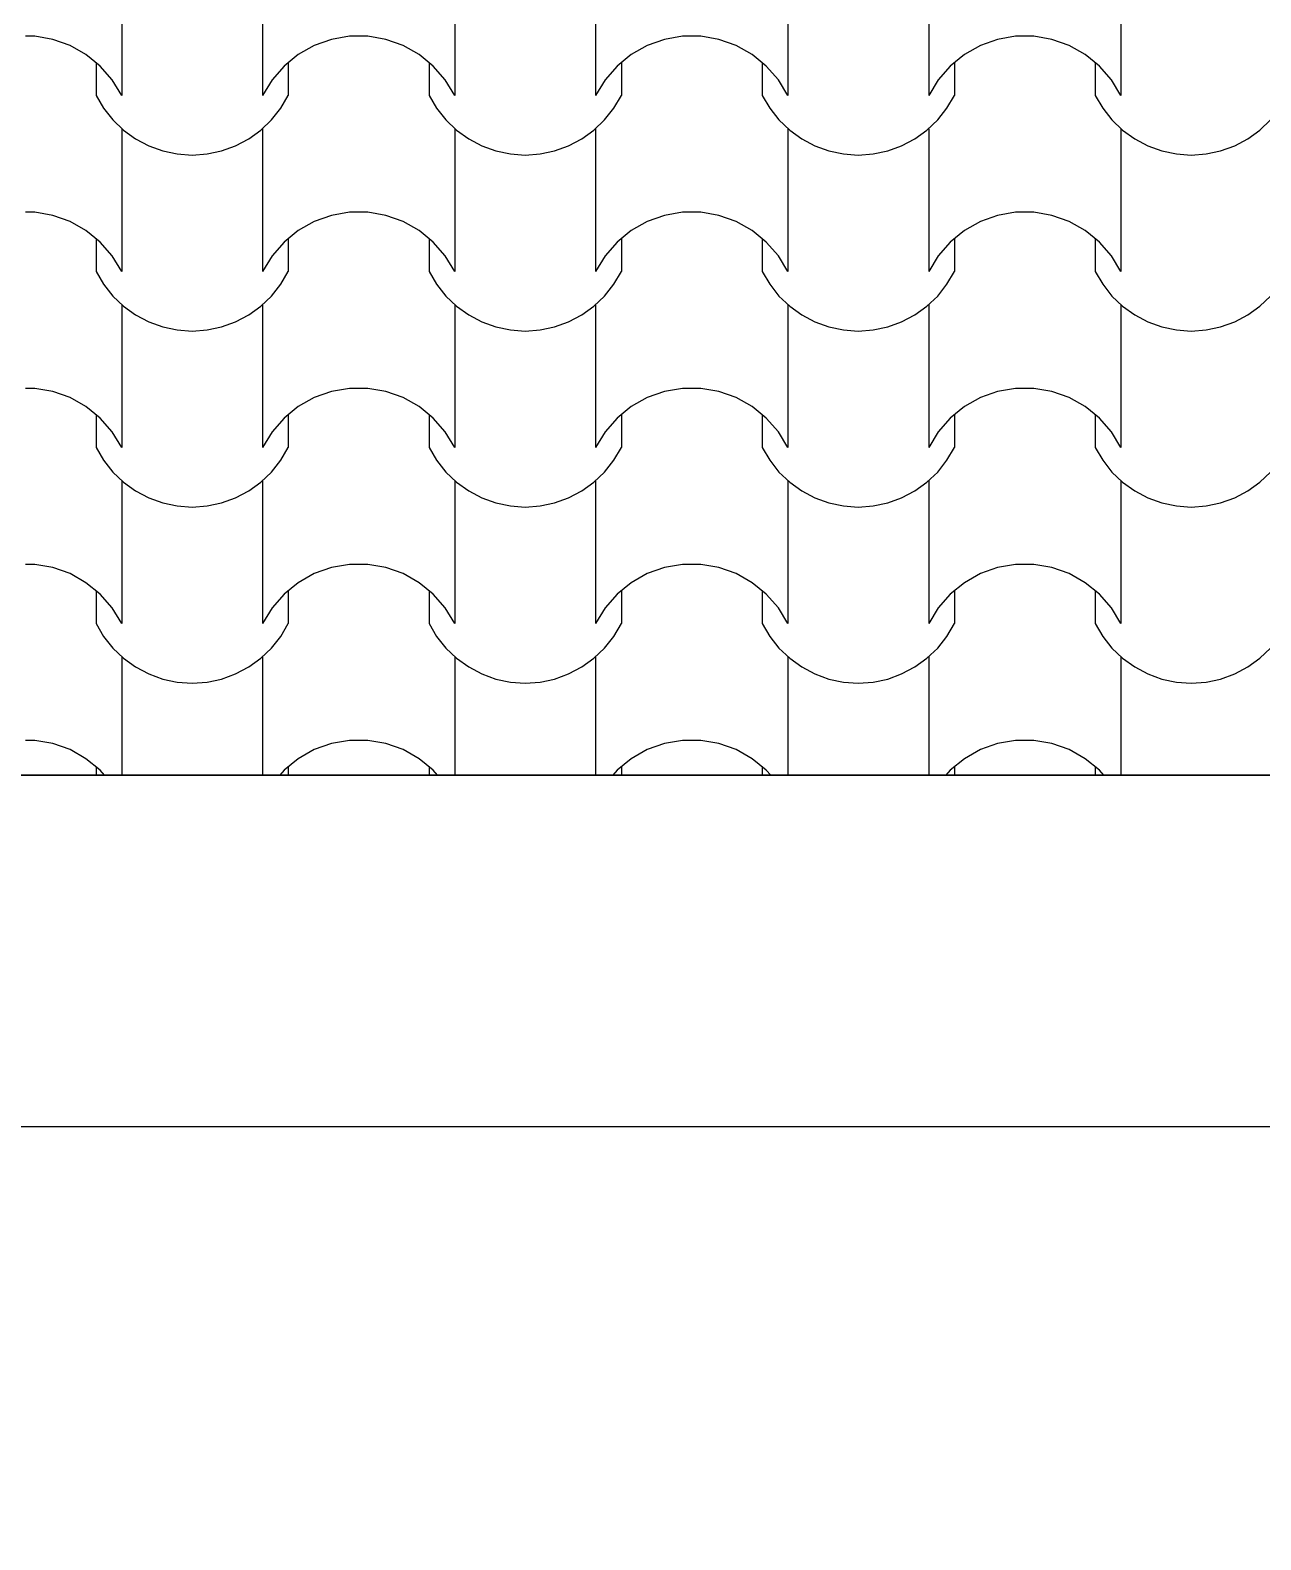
# Model space of a CAD drawing. Header units: millimetres. Extents: x 318905 to 439572, y -5133 to 105868.
# Drawn here: x 397422 to 398474, y 5170 to 6459 of the extents above; entities that cross this region are included whole.
import ezdxf

# ---------------------------------------------------------------- set-up
doc = ezdxf.new("R2010")
doc.units = ezdxf.units.MM
doc.header["$MEASUREMENT"] = 0
for name, color, linetype, lineweight in [('0_Stylo_No__98', 154, 'Continuous', 0), ('2D -  Dessin général_Stylo_No__1', 7, 'Continuous', 5), ('OMBRES_Stylo_No__1', 7, 'Continuous', 5)]:
    doc.layers.add(name, color=color, linetype=linetype, lineweight=lineweight)
doc.layers.add('OMBRES_Stylo_No__82', color=7, linetype='Continuous', lineweight=13, true_color=0xaaaaaa)
doc.styles.add('STYLE_GENERE_3', font='')
doc.styles.get('STYLE_GENERE_3').set_extended_font_data('Arial')
doc.dimstyles.new('STYLE_GENERE__1', dxfattribs={"dimtxt": 200, "dimasz": 142.5, "dimexe": 0.18, "dimexo": 500, "dimgap": 0.09, "dimtad": 0, "dimtih": 1, "dimtoh": 1, "dimlfac": 0.001, "dimzin": 0, "dimdsep": 46, "dimtxsty": 'STYLE_GENERE_3', "dimblk": 'ARROWHEAD_6', "dimblk1": 'ARROWHEAD_6', "dimblk2": 'ARROWHEAD_6', "dimcen": 0.09, "dimclrd": 154, "dimclre": 154, "dimclrt": 154, "dimazin": 0, "dimtfac": 1, "dimtdec": 4, "dimtmove": 0, "dimatfit": 3, "dimfxl": 0, "dimtolj": 1, "dimtzin": 0, "dimarcsym": 0})

# ---------------------------------------------------------------- blocks, each defined once
blk = doc.blocks.new('*X111')
at = {"layer": 'OMBRES_Stylo_No__82', "linetype": 'Continuous'}
for p, q in [((397500.7, 6464.5), (397500.7, 6403.5)), ((397620.9, 6464.5), (397620.9, 6403.5)), ((397785.2, 6464.5), (397785.2, 6403.5)), ((397905.4, 6464.5), (397905.4, 6403.5)), ((398069.6, 6464.5), (398069.6, 6403.5)), ((398189.9, 6464.5), (398189.9, 6403.5)), ((398354.1, 6464.5), (398354.1, 6403.5)), ((397426.4, 6454), (397418.6, 6454)), ((397441.8, 6451.3), (397426.4, 6454)), ((397456.5, 6446.1), (397441.8, 6451.3)), ((397470.1, 6438.5), (397456.5, 6446.1)), ((397665.1, 6446.1), (397651.5, 6438.5)), ((397679.8, 6451.3), (397665.1, 6446.1)), ((397695.2, 6454), (397679.8, 6451.3)), ((397703, 6454), (397695.2, 6454)), ((397710.9, 6454), (397703, 6454)), ((397726.3, 6451.3), (397710.9, 6454)), ((397741, 6446.1), (397726.3, 6451.3)), ((397754.6, 6438.5), (397741, 6446.1)), ((397949.6, 6446.1), (397935.9, 6438.5)), ((397964.3, 6451.3), (397949.6, 6446.1)), ((397979.7, 6454), (397964.3, 6451.3)), ((397987.5, 6454), (397979.7, 6454)), ((397995.3, 6454), (397987.5, 6454)), ((398010.7, 6451.3), (397995.3, 6454)), ((398025.5, 6446.1), (398010.7, 6451.3)), ((398039.1, 6438.5), (398025.5, 6446.1)), ((398234.1, 6446.1), (398220.4, 6438.5)), ((398248.8, 6451.3), (398234.1, 6446.1)), ((398264.2, 6454), (398248.8, 6451.3)), ((398272, 6454), (398264.2, 6454)), ((398279.8, 6454), (398272, 6454)), ((398295.2, 6451.3), (398279.8, 6454)), ((398309.9, 6446.1), (398295.2, 6451.3)), ((398323.6, 6438.5), (398309.9, 6446.1)), ((397482.3, 6428.6), (397470.1, 6438.5)), ((397651.5, 6438.5), (397639.3, 6428.6)), ((397766.7, 6428.6), (397754.6, 6438.5)), ((397935.9, 6438.5), (397923.8, 6428.6)), ((398051.2, 6428.6), (398039.1, 6438.5)), ((398220.4, 6438.5), (398208.3, 6428.6)), ((398335.7, 6428.6), (398323.6, 6438.5)), ((397478.7, 6431.5), (397478.7, 6403.5)), ((397492.5, 6416.8), (397482.3, 6428.6)), ((397639.3, 6428.6), (397629.1, 6416.8)), ((397642.9, 6431.5), (397642.9, 6403.5)), ((397763.2, 6431.5), (397763.2, 6403.5)), ((397777, 6416.8), (397766.7, 6428.6)), ((397923.8, 6428.6), (397913.5, 6416.8)), ((397927.4, 6431.5), (397927.4, 6403.5)), ((398047.6, 6431.5), (398047.6, 6403.5)), ((398061.5, 6416.8), (398051.2, 6428.6)), ((398208.3, 6428.6), (398198, 6416.8)), ((398211.9, 6431.5), (398211.9, 6403.5)), ((398332.1, 6431.5), (398332.1, 6403.5)), ((398346, 6416.8), (398335.7, 6428.6)), ((397500.7, 6403.5), (397492.5, 6416.8)), ((397629.1, 6416.8), (397620.9, 6403.5)), ((397785.2, 6403.5), (397777, 6416.8)), ((397913.5, 6416.8), (397905.4, 6403.5)), ((398069.6, 6403.5), (398061.5, 6416.8)), ((398198, 6416.8), (398189.9, 6403.5)), ((398354.1, 6403.5), (398346, 6416.8)), ((397478.7, 6403.5), (397485.1, 6392.5)), ((397636.5, 6392.5), (397642.9, 6403.5)), ((397763.2, 6403.5), (397769.6, 6392.5)), ((397921, 6392.5), (397927.4, 6403.5)), ((398047.6, 6403.5), (398054.1, 6392.5)), ((398205.4, 6392.5), (398211.9, 6403.5)), ((398332.1, 6403.5), (398338.6, 6392.5)), ((397485.1, 6392.5), (397493, 6382.6)), ((397493, 6382.6), (397502.2, 6373.8)), ((397619.4, 6373.8), (397628.6, 6382.6)), ((397628.6, 6382.6), (397636.5, 6392.5)), ((397769.6, 6392.5), (397777.5, 6382.6)), ((397777.5, 6382.6), (397786.7, 6373.8)), ((397903.9, 6373.8), (397913.1, 6382.6)), ((397913.1, 6382.6), (397921, 6392.5)), ((398054.1, 6392.5), (398062, 6382.6)), ((398062, 6382.6), (398071.2, 6373.8)), ((398188.4, 6373.8), (398197.6, 6382.6)), ((398197.6, 6382.6), (398205.4, 6392.5)), ((398338.6, 6392.5), (398346.4, 6382.6)), ((398346.4, 6382.6), (398355.6, 6373.8)), ((398472.8, 6373.8), (398482, 6382.6)), ((397500.7, 6375.1), (397500.7, 6314.1)), ((397502.2, 6373.8), (397512.5, 6366.4)), ((397609.1, 6366.4), (397619.4, 6373.8)), ((397620.9, 6375.1), (397620.9, 6314.1)), ((397785.2, 6375.1), (397785.2, 6314.1)), ((397786.7, 6373.8), (397797, 6366.4)), ((397893.6, 6366.4), (397903.9, 6373.8)), ((397905.4, 6375.1), (397905.4, 6314.1)), ((398069.6, 6375.1), (398069.6, 6314.1)), ((398071.2, 6373.8), (398081.5, 6366.4)), ((398178.1, 6366.4), (398188.4, 6373.8)), ((398189.9, 6375.1), (398189.9, 6314.1)), ((398354.1, 6375.1), (398354.1, 6314.1)), ((398355.6, 6373.8), (398365.9, 6366.4)), ((398462.5, 6366.4), (398472.8, 6373.8)), ((397512.5, 6366.4), (397523.7, 6360.5)), ((397523.7, 6360.5), (397535.7, 6356.1)), ((397535.7, 6356.1), (397548.1, 6353.5)), ((397573.5, 6353.5), (397585.9, 6356.1)), ((397585.9, 6356.1), (397597.9, 6360.5)), ((397597.9, 6360.5), (397609.1, 6366.4)), ((397797, 6366.4), (397808.2, 6360.5)), ((397808.2, 6360.5), (397820.2, 6356.1)), ((397820.2, 6356.1), (397832.6, 6353.5)), ((397858, 6353.5), (397870.4, 6356.1)), ((397870.4, 6356.1), (397882.3, 6360.5)), ((397882.3, 6360.5), (397893.6, 6366.4)), ((398081.5, 6366.4), (398092.7, 6360.5)), ((398092.7, 6360.5), (398104.7, 6356.1)), ((398104.7, 6356.1), (398117.1, 6353.5)), ((398142.4, 6353.5), (398154.9, 6356.1)), ((398154.9, 6356.1), (398166.8, 6360.5)), ((398166.8, 6360.5), (398178.1, 6366.4)), ((398365.9, 6366.4), (398377.2, 6360.5)), ((398377.2, 6360.5), (398389.1, 6356.1)), ((398389.1, 6356.1), (398401.6, 6353.5)), ((398426.9, 6353.5), (398439.3, 6356.1)), ((398439.3, 6356.1), (398451.3, 6360.5)), ((398451.3, 6360.5), (398462.5, 6366.4)), ((397548.1, 6353.5), (397560.8, 6352.6)), ((397560.8, 6352.6), (397573.5, 6353.5)), ((397832.6, 6353.5), (397845.3, 6352.6)), ((397845.3, 6352.6), (397858, 6353.5)), ((398117.1, 6353.5), (398129.8, 6352.6)), ((398129.8, 6352.6), (398142.4, 6353.5)), ((398401.6, 6353.5), (398414.2, 6352.6)), ((398414.2, 6352.6), (398426.9, 6353.5)), ((397500.7, 6314.1), (397500.7, 6253.1)), ((397620.9, 6314.1), (397620.9, 6253.1)), ((397785.2, 6314.1), (397785.2, 6253.1)), ((397905.4, 6314.1), (397905.4, 6253.1)), ((398069.6, 6314.1), (398069.6, 6253.1)), ((398189.9, 6314.1), (398189.9, 6253.1)), ((398354.1, 6314.1), (398354.1, 6253.1)), ((397426.4, 6303.7), (397418.6, 6303.7)), ((397441.8, 6301), (397426.4, 6303.7)), ((397456.5, 6295.8), (397441.8, 6301)), ((397470.1, 6288.1), (397456.5, 6295.8)), ((397665.1, 6295.8), (397651.5, 6288.1)), ((397679.8, 6301), (397665.1, 6295.8)), ((397695.2, 6303.7), (397679.8, 6301)), ((397703, 6303.7), (397695.2, 6303.7)), ((397710.9, 6303.7), (397703, 6303.7)), ((397726.3, 6301), (397710.9, 6303.7)), ((397741, 6295.8), (397726.3, 6301)), ((397754.6, 6288.1), (397741, 6295.8)), ((397949.6, 6295.8), (397935.9, 6288.1)), ((397964.3, 6301), (397949.6, 6295.8)), ((397979.7, 6303.7), (397964.3, 6301)), ((397987.5, 6303.7), (397979.7, 6303.7)), ((397995.3, 6303.7), (397987.5, 6303.7)), ((398010.7, 6301), (397995.3, 6303.7)), ((398025.5, 6295.8), (398010.7, 6301)), ((398039.1, 6288.1), (398025.5, 6295.8)), ((398234.1, 6295.8), (398220.4, 6288.1)), ((398248.8, 6301), (398234.1, 6295.8)), ((398264.2, 6303.7), (398248.8, 6301)), ((398272, 6303.7), (398264.2, 6303.7)), ((398279.8, 6303.7), (398272, 6303.7)), ((398295.2, 6301), (398279.8, 6303.7)), ((398309.9, 6295.8), (398295.2, 6301)), ((398323.6, 6288.1), (398309.9, 6295.8)), ((397482.3, 6278.3), (397470.1, 6288.1)), ((397478.7, 6281.2), (397478.7, 6253.1)), ((397651.5, 6288.1), (397639.3, 6278.3)), ((397642.9, 6281.2), (397642.9, 6253.1)), ((397766.7, 6278.3), (397754.6, 6288.1)), ((397763.2, 6281.2), (397763.2, 6253.1)), ((397935.9, 6288.1), (397923.8, 6278.3)), ((397927.4, 6281.2), (397927.4, 6253.1)), ((398051.2, 6278.3), (398039.1, 6288.1)), ((398047.6, 6281.2), (398047.6, 6253.1)), ((398220.4, 6288.1), (398208.3, 6278.3)), ((398211.9, 6281.2), (398211.9, 6253.1)), ((398335.7, 6278.3), (398323.6, 6288.1)), ((398332.1, 6281.2), (398332.1, 6253.1)), ((397492.5, 6266.5), (397482.3, 6278.3)), ((397500.7, 6253.1), (397492.5, 6266.5)), ((397629.1, 6266.5), (397620.9, 6253.1)), ((397639.3, 6278.3), (397629.1, 6266.5)), ((397777, 6266.5), (397766.7, 6278.3)), ((397785.2, 6253.1), (397777, 6266.5)), ((397913.5, 6266.5), (397905.4, 6253.1)), ((397923.8, 6278.3), (397913.5, 6266.5)), ((398061.5, 6266.5), (398051.2, 6278.3)), ((398069.6, 6253.1), (398061.5, 6266.5)), ((398198, 6266.5), (398189.9, 6253.1)), ((398208.3, 6278.3), (398198, 6266.5)), ((398346, 6266.5), (398335.7, 6278.3)), ((398354.1, 6253.1), (398346, 6266.5)), ((397478.7, 6253.1), (397485.1, 6242.2)), ((397636.5, 6242.2), (397642.9, 6253.1)), ((397763.2, 6253.1), (397769.6, 6242.2)), ((397921, 6242.2), (397927.4, 6253.1)), ((398047.6, 6253.1), (398054.1, 6242.2)), ((398205.4, 6242.2), (398211.9, 6253.1)), ((398332.1, 6253.1), (398338.6, 6242.2)), ((397485.1, 6242.2), (397493, 6232.2)), ((397628.6, 6232.2), (397636.5, 6242.2)), ((397769.6, 6242.2), (397777.5, 6232.2)), ((397913.1, 6232.2), (397921, 6242.2)), ((398054.1, 6242.2), (398062, 6232.2)), ((398197.6, 6232.2), (398205.4, 6242.2)), ((398338.6, 6242.2), (398346.4, 6232.2)), ((397493, 6232.2), (397502.2, 6223.5)), ((397619.4, 6223.5), (397628.6, 6232.2)), ((397777.5, 6232.2), (397786.7, 6223.5)), ((397903.9, 6223.5), (397913.1, 6232.2)), ((398062, 6232.2), (398071.2, 6223.5)), ((398188.4, 6223.5), (398197.6, 6232.2)), ((398346.4, 6232.2), (398355.6, 6223.5)), ((398472.8, 6223.5), (398482, 6232.2)), ((397500.7, 6224.7), (397500.7, 6163.8)), ((397502.2, 6223.5), (397512.5, 6216)), ((397512.5, 6216), (397523.7, 6210.1)), ((397597.9, 6210.1), (397609.1, 6216)), ((397609.1, 6216), (397619.4, 6223.5)), ((397620.9, 6224.7), (397620.9, 6163.8)), ((397785.2, 6224.7), (397785.2, 6163.8)), ((397786.7, 6223.5), (397797, 6216)), ((397797, 6216), (397808.2, 6210.1)), ((397882.3, 6210.1), (397893.6, 6216)), ((397893.6, 6216), (397903.9, 6223.5)), ((397905.4, 6224.7), (397905.4, 6163.8)), ((398069.6, 6224.7), (398069.6, 6163.8)), ((398071.2, 6223.5), (398081.5, 6216)), ((398081.5, 6216), (398092.7, 6210.1)), ((398166.8, 6210.1), (398178.1, 6216)), ((398178.1, 6216), (398188.4, 6223.5)), ((398189.9, 6224.7), (398189.9, 6163.8)), ((398354.1, 6224.7), (398354.1, 6163.8)), ((398355.6, 6223.5), (398365.9, 6216)), ((398365.9, 6216), (398377.2, 6210.1)), ((398451.3, 6210.1), (398462.5, 6216)), ((398462.5, 6216), (398472.8, 6223.5)), ((397523.7, 6210.1), (397535.7, 6205.8)), ((397535.7, 6205.8), (397548.1, 6203.2)), ((397548.1, 6203.2), (397560.8, 6202.3)), ((397560.8, 6202.3), (397573.5, 6203.2)), ((397573.5, 6203.2), (397585.9, 6205.8)), ((397585.9, 6205.8), (397597.9, 6210.1)), ((397808.2, 6210.1), (397820.2, 6205.8)), ((397820.2, 6205.8), (397832.6, 6203.2)), ((397832.6, 6203.2), (397845.3, 6202.3)), ((397845.3, 6202.3), (397858, 6203.2)), ((397858, 6203.2), (397870.4, 6205.8)), ((397870.4, 6205.8), (397882.3, 6210.1)), ((398092.7, 6210.1), (398104.7, 6205.8)), ((398104.7, 6205.8), (398117.1, 6203.2)), ((398117.1, 6203.2), (398129.8, 6202.3)), ((398129.8, 6202.3), (398142.4, 6203.2)), ((398142.4, 6203.2), (398154.9, 6205.8)), ((398154.9, 6205.8), (398166.8, 6210.1)), ((398377.2, 6210.1), (398389.1, 6205.8)), ((398389.1, 6205.8), (398401.6, 6203.2)), ((398401.6, 6203.2), (398414.2, 6202.3)), ((398414.2, 6202.3), (398426.9, 6203.2)), ((398426.9, 6203.2), (398439.3, 6205.8)), ((398439.3, 6205.8), (398451.3, 6210.1)), ((397500.7, 6163.8), (397500.7, 6102.8)), ((397620.9, 6163.8), (397620.9, 6102.8)), ((397785.2, 6163.8), (397785.2, 6102.8)), ((397905.4, 6163.8), (397905.4, 6102.8)), ((398069.6, 6163.8), (398069.6, 6102.8)), ((398189.9, 6163.8), (398189.9, 6102.8)), ((398354.1, 6163.8), (398354.1, 6102.8)), ((397426.4, 6153.3), (397418.6, 6153.3)), ((397441.8, 6150.7), (397426.4, 6153.3)), ((397456.5, 6145.4), (397441.8, 6150.7)), ((397679.8, 6150.7), (397665.1, 6145.4)), ((397695.2, 6153.3), (397679.8, 6150.7)), ((397703, 6153.3), (397695.2, 6153.3)), ((397710.9, 6153.3), (397703, 6153.3)), ((397726.3, 6150.7), (397710.9, 6153.3)), ((397741, 6145.4), (397726.3, 6150.7)), ((397964.3, 6150.7), (397949.6, 6145.4)), ((397979.7, 6153.3), (397964.3, 6150.7)), ((397987.5, 6153.3), (397979.7, 6153.3)), ((397995.3, 6153.3), (397987.5, 6153.3)), ((398010.7, 6150.7), (397995.3, 6153.3)), ((398025.5, 6145.4), (398010.7, 6150.7)), ((398248.8, 6150.7), (398234.1, 6145.4)), ((398264.2, 6153.3), (398248.8, 6150.7)), ((398272, 6153.3), (398264.2, 6153.3)), ((398279.8, 6153.3), (398272, 6153.3)), ((398295.2, 6150.7), (398279.8, 6153.3)), ((398309.9, 6145.4), (398295.2, 6150.7)), ((397470.1, 6137.8), (397456.5, 6145.4)), ((397482.3, 6127.9), (397470.1, 6137.8)), ((397651.5, 6137.8), (397639.3, 6127.9)), ((397665.1, 6145.4), (397651.5, 6137.8)), ((397754.6, 6137.8), (397741, 6145.4)), ((397766.7, 6127.9), (397754.6, 6137.8)), ((397935.9, 6137.8), (397923.8, 6127.9)), ((397949.6, 6145.4), (397935.9, 6137.8)), ((398039.1, 6137.8), (398025.5, 6145.4)), ((398051.2, 6127.9), (398039.1, 6137.8)), ((398220.4, 6137.8), (398208.3, 6127.9)), ((398234.1, 6145.4), (398220.4, 6137.8)), ((398323.6, 6137.8), (398309.9, 6145.4)), ((398335.7, 6127.9), (398323.6, 6137.8)), ((397478.7, 6130.8), (397478.7, 6102.8)), ((397492.5, 6116.2), (397482.3, 6127.9)), ((397639.3, 6127.9), (397629.1, 6116.2)), ((397642.9, 6130.8), (397642.9, 6102.8)), ((397763.2, 6130.8), (397763.2, 6102.8)), ((397777, 6116.2), (397766.7, 6127.9)), ((397923.8, 6127.9), (397913.5, 6116.2)), ((397927.4, 6130.8), (397927.4, 6102.8)), ((398047.6, 6130.8), (398047.6, 6102.8)), ((398061.5, 6116.2), (398051.2, 6127.9)), ((398208.3, 6127.9), (398198, 6116.2)), ((398211.9, 6130.8), (398211.9, 6102.8)), ((398332.1, 6130.8), (398332.1, 6102.8)), ((398346, 6116.2), (398335.7, 6127.9)), ((397500.7, 6102.8), (397492.5, 6116.2)), ((397629.1, 6116.2), (397620.9, 6102.8)), ((397785.2, 6102.8), (397777, 6116.2)), ((397913.5, 6116.2), (397905.4, 6102.8)), ((398069.6, 6102.8), (398061.5, 6116.2)), ((398198, 6116.2), (398189.9, 6102.8)), ((398354.1, 6102.8), (398346, 6116.2)), ((397478.7, 6102.8), (397485.1, 6091.9)), ((397636.5, 6091.9), (397642.9, 6102.8)), ((397763.2, 6102.8), (397769.6, 6091.9)), ((397921, 6091.9), (397927.4, 6102.8)), ((398047.6, 6102.8), (398054.1, 6091.9)), ((398205.4, 6091.9), (398211.9, 6102.8)), ((398332.1, 6102.8), (398338.6, 6091.9)), ((397485.1, 6091.9), (397493, 6081.9)), ((397628.6, 6081.9), (397636.5, 6091.9)), ((397769.6, 6091.9), (397777.5, 6081.9)), ((397913.1, 6081.9), (397921, 6091.9)), ((398054.1, 6091.9), (398062, 6081.9)), ((398197.6, 6081.9), (398205.4, 6091.9)), ((398338.6, 6091.9), (398346.4, 6081.9)), ((397493, 6081.9), (397502.2, 6073.1)), ((397500.7, 6074.4), (397500.7, 6013.4)), ((397502.2, 6073.1), (397512.5, 6065.7)), ((397609.1, 6065.7), (397619.4, 6073.1)), ((397619.4, 6073.1), (397628.6, 6081.9)), ((397620.9, 6074.4), (397620.9, 6013.4)), ((397777.5, 6081.9), (397786.7, 6073.1)), ((397785.2, 6074.4), (397785.2, 6013.4)), ((397786.7, 6073.1), (397797, 6065.7)), ((397893.6, 6065.7), (397903.9, 6073.1)), ((397903.9, 6073.1), (397913.1, 6081.9)), ((397905.4, 6074.4), (397905.4, 6013.4)), ((398062, 6081.9), (398071.2, 6073.1)), ((398069.6, 6074.4), (398069.6, 6013.4)), ((398071.2, 6073.1), (398081.5, 6065.7)), ((398178.1, 6065.7), (398188.4, 6073.1)), ((398188.4, 6073.1), (398197.6, 6081.9)), ((398189.9, 6074.4), (398189.9, 6013.4)), ((398346.4, 6081.9), (398355.6, 6073.1)), ((398354.1, 6074.4), (398354.1, 6013.4)), ((398355.6, 6073.1), (398365.9, 6065.7)), ((398462.5, 6065.7), (398472.8, 6073.1)), ((398472.8, 6073.1), (398482, 6081.9)), ((397512.5, 6065.7), (397523.7, 6059.8)), ((397523.7, 6059.8), (397535.7, 6055.5)), ((397585.9, 6055.5), (397597.9, 6059.8)), ((397597.9, 6059.8), (397609.1, 6065.7)), ((397797, 6065.7), (397808.2, 6059.8)), ((397808.2, 6059.8), (397820.2, 6055.5)), ((397870.4, 6055.5), (397882.3, 6059.8)), ((397882.3, 6059.8), (397893.6, 6065.7)), ((398081.5, 6065.7), (398092.7, 6059.8)), ((398092.7, 6059.8), (398104.7, 6055.5)), ((398154.9, 6055.5), (398166.8, 6059.8)), ((398166.8, 6059.8), (398178.1, 6065.7)), ((398365.9, 6065.7), (398377.2, 6059.8)), ((398377.2, 6059.8), (398389.1, 6055.5)), ((398439.3, 6055.5), (398451.3, 6059.8)), ((398451.3, 6059.8), (398462.5, 6065.7)), ((397535.7, 6055.5), (397548.1, 6052.9)), ((397548.1, 6052.9), (397560.8, 6052)), ((397560.8, 6052), (397573.5, 6052.9)), ((397573.5, 6052.9), (397585.9, 6055.5)), ((397820.2, 6055.5), (397832.6, 6052.9)), ((397832.6, 6052.9), (397845.3, 6052)), ((397845.3, 6052), (397858, 6052.9)), ((397858, 6052.9), (397870.4, 6055.5)), ((398104.7, 6055.5), (398117.1, 6052.9)), ((398117.1, 6052.9), (398129.8, 6052)), ((398129.8, 6052), (398142.4, 6052.9)), ((398142.4, 6052.9), (398154.9, 6055.5)), ((398389.1, 6055.5), (398401.6, 6052.9)), ((398401.6, 6052.9), (398414.2, 6052)), ((398414.2, 6052), (398426.9, 6052.9)), ((398426.9, 6052.9), (398439.3, 6055.5)), ((397500.7, 6013.4), (397500.7, 5952.5)), ((397620.9, 6013.4), (397620.9, 5952.5)), ((397785.2, 6013.4), (397785.2, 5952.5)), ((397905.4, 6013.4), (397905.4, 5952.5)), ((398069.6, 6013.4), (398069.6, 5952.5)), ((398189.9, 6013.4), (398189.9, 5952.5)), ((398354.1, 6013.4), (398354.1, 5952.5)), ((397426.4, 6003), (397418.6, 6003)), ((397441.8, 6000.3), (397426.4, 6003)), ((397456.5, 5995.1), (397441.8, 6000.3)), ((397470.1, 5987.4), (397456.5, 5995.1)), ((397665.1, 5995.1), (397651.5, 5987.4)), ((397679.8, 6000.3), (397665.1, 5995.1)), ((397695.2, 6003), (397679.8, 6000.3)), ((397703, 6003), (397695.2, 6003)), ((397710.9, 6003), (397703, 6003)), ((397726.3, 6000.3), (397710.9, 6003)), ((397741, 5995.1), (397726.3, 6000.3)), ((397754.6, 5987.4), (397741, 5995.1)), ((397949.6, 5995.1), (397935.9, 5987.4)), ((397964.3, 6000.3), (397949.6, 5995.1)), ((397979.7, 6003), (397964.3, 6000.3)), ((397987.5, 6003), (397979.7, 6003)), ((397995.3, 6003), (397987.5, 6003)), ((398010.7, 6000.3), (397995.3, 6003)), ((398025.5, 5995.1), (398010.7, 6000.3)), ((398039.1, 5987.4), (398025.5, 5995.1)), ((398234.1, 5995.1), (398220.4, 5987.4)), ((398248.8, 6000.3), (398234.1, 5995.1)), ((398264.2, 6003), (398248.8, 6000.3)), ((398272, 6003), (398264.2, 6003)), ((398279.8, 6003), (398272, 6003)), ((398295.2, 6000.3), (398279.8, 6003)), ((398309.9, 5995.1), (398295.2, 6000.3)), ((398323.6, 5987.4), (398309.9, 5995.1)), ((397482.3, 5977.6), (397470.1, 5987.4)), ((397651.5, 5987.4), (397639.3, 5977.6)), ((397766.7, 5977.6), (397754.6, 5987.4)), ((397935.9, 5987.4), (397923.8, 5977.6)), ((398051.2, 5977.6), (398039.1, 5987.4)), ((398220.4, 5987.4), (398208.3, 5977.6)), ((398335.7, 5977.6), (398323.6, 5987.4)), ((397478.7, 5980.5), (397478.7, 5952.5)), ((397492.5, 5965.8), (397482.3, 5977.6)), ((397639.3, 5977.6), (397629.1, 5965.8)), ((397642.9, 5980.5), (397642.9, 5952.5)), ((397763.2, 5980.5), (397763.2, 5952.5)), ((397777, 5965.8), (397766.7, 5977.6)), ((397923.8, 5977.6), (397913.5, 5965.8)), ((397927.4, 5980.5), (397927.4, 5952.5)), ((398047.6, 5980.5), (398047.6, 5952.5)), ((398061.5, 5965.8), (398051.2, 5977.6)), ((398208.3, 5977.6), (398198, 5965.8)), ((398211.9, 5980.5), (398211.9, 5952.5)), ((398332.1, 5980.5), (398332.1, 5952.5)), ((398346, 5965.8), (398335.7, 5977.6)), ((397500.7, 5952.5), (397492.5, 5965.8)), ((397629.1, 5965.8), (397620.9, 5952.5)), ((397785.2, 5952.5), (397777, 5965.8)), ((397913.5, 5965.8), (397905.4, 5952.5)), ((398069.6, 5952.5), (398061.5, 5965.8)), ((398198, 5965.8), (398189.9, 5952.5)), ((398354.1, 5952.5), (398346, 5965.8)), ((397478.7, 5952.5), (397485.1, 5941.5)), ((397636.5, 5941.5), (397642.9, 5952.5)), ((397763.2, 5952.5), (397769.6, 5941.5)), ((397921, 5941.5), (397927.4, 5952.5)), ((398047.6, 5952.5), (398054.1, 5941.5)), ((398205.4, 5941.5), (398211.9, 5952.5)), ((398332.1, 5952.5), (398338.6, 5941.5)), ((397485.1, 5941.5), (397493, 5931.6)), ((397493, 5931.6), (397502.2, 5922.8)), ((397619.4, 5922.8), (397628.6, 5931.6)), ((397628.6, 5931.6), (397636.5, 5941.5)), ((397769.6, 5941.5), (397777.5, 5931.6)), ((397777.5, 5931.6), (397786.7, 5922.8)), ((397903.9, 5922.8), (397913.1, 5931.6)), ((397913.1, 5931.6), (397921, 5941.5)), ((398054.1, 5941.5), (398062, 5931.6)), ((398062, 5931.6), (398071.2, 5922.8)), ((398188.4, 5922.8), (398197.6, 5931.6)), ((398197.6, 5931.6), (398205.4, 5941.5)), ((398338.6, 5941.5), (398346.4, 5931.6)), ((398346.4, 5931.6), (398355.6, 5922.8)), ((398472.8, 5922.8), (398482, 5931.6)), ((397500.7, 5924.1), (397500.7, 5863.1)), ((397502.2, 5922.8), (397512.5, 5915.4)), ((397609.1, 5915.4), (397619.4, 5922.8)), ((397620.9, 5924.1), (397620.9, 5863.1)), ((397785.2, 5924.1), (397785.2, 5863.1)), ((397786.7, 5922.8), (397797, 5915.4)), ((397893.6, 5915.4), (397903.9, 5922.8)), ((397905.4, 5924.1), (397905.4, 5863.1)), ((398069.6, 5924.1), (398069.6, 5863.1)), ((398071.2, 5922.8), (398081.5, 5915.4)), ((398178.1, 5915.4), (398188.4, 5922.8)), ((398189.9, 5924.1), (398189.9, 5863.1)), ((398354.1, 5924.1), (398354.1, 5863.1)), ((398355.6, 5922.8), (398365.9, 5915.4)), ((398462.5, 5915.4), (398472.8, 5922.8)), ((397512.5, 5915.4), (397523.7, 5909.5)), ((397523.7, 5909.5), (397535.7, 5905.1)), ((397535.7, 5905.1), (397548.1, 5902.5)), ((397573.5, 5902.5), (397585.9, 5905.1)), ((397585.9, 5905.1), (397597.9, 5909.5)), ((397597.9, 5909.5), (397609.1, 5915.4)), ((397797, 5915.4), (397808.2, 5909.5)), ((397808.2, 5909.5), (397820.2, 5905.1)), ((397820.2, 5905.1), (397832.6, 5902.5)), ((397858, 5902.5), (397870.4, 5905.1)), ((397870.4, 5905.1), (397882.3, 5909.5)), ((397882.3, 5909.5), (397893.6, 5915.4)), ((398081.5, 5915.4), (398092.7, 5909.5)), ((398092.7, 5909.5), (398104.7, 5905.1)), ((398104.7, 5905.1), (398117.1, 5902.5)), ((398142.4, 5902.5), (398154.9, 5905.1)), ((398154.9, 5905.1), (398166.8, 5909.5)), ((398166.8, 5909.5), (398178.1, 5915.4)), ((398365.9, 5915.4), (398377.2, 5909.5)), ((398377.2, 5909.5), (398389.1, 5905.1)), ((398389.1, 5905.1), (398401.6, 5902.5)), ((398426.9, 5902.5), (398439.3, 5905.1)), ((398439.3, 5905.1), (398451.3, 5909.5)), ((398451.3, 5909.5), (398462.5, 5915.4)), ((397548.1, 5902.5), (397560.8, 5901.6)), ((397560.8, 5901.6), (397573.5, 5902.5)), ((397832.6, 5902.5), (397845.3, 5901.6)), ((397845.3, 5901.6), (397858, 5902.5)), ((398117.1, 5902.5), (398129.8, 5901.6)), ((398129.8, 5901.6), (398142.4, 5902.5)), ((398401.6, 5902.5), (398414.2, 5901.6)), ((398414.2, 5901.6), (398426.9, 5902.5)), ((397500.7, 5863.1), (397500.7, 5823)), ((397620.9, 5863.1), (397620.9, 5823)), ((397785.2, 5863.1), (397785.2, 5823)), ((397905.4, 5863.1), (397905.4, 5823)), ((398069.6, 5863.1), (398069.6, 5823)), ((398189.9, 5863.1), (398189.9, 5823)), ((398354.1, 5863.1), (398354.1, 5823)), ((397426.4, 5852.6), (397418.6, 5852.6)), ((397441.8, 5850), (397426.4, 5852.6)), ((397456.5, 5844.8), (397441.8, 5850)), ((397470.1, 5837.1), (397456.5, 5844.8)), ((397665.1, 5844.8), (397651.5, 5837.1)), ((397679.8, 5850), (397665.1, 5844.8)), ((397695.2, 5852.6), (397679.8, 5850)), ((397703, 5852.6), (397695.2, 5852.6)), ((397710.9, 5852.6), (397703, 5852.6)), ((397726.3, 5850), (397710.9, 5852.6)), ((397741, 5844.8), (397726.3, 5850)), ((397754.6, 5837.1), (397741, 5844.8)), ((397949.6, 5844.8), (397935.9, 5837.1)), ((397964.3, 5850), (397949.6, 5844.8)), ((397979.7, 5852.6), (397964.3, 5850)), ((397987.5, 5852.6), (397979.7, 5852.6)), ((397995.3, 5852.6), (397987.5, 5852.6)), ((398010.7, 5850), (397995.3, 5852.6)), ((398025.5, 5844.8), (398010.7, 5850)), ((398039.1, 5837.1), (398025.5, 5844.8)), ((398234.1, 5844.8), (398220.4, 5837.1)), ((398248.8, 5850), (398234.1, 5844.8)), ((398264.2, 5852.6), (398248.8, 5850)), ((398272, 5852.6), (398264.2, 5852.6)), ((398279.8, 5852.6), (398272, 5852.6)), ((398295.2, 5850), (398279.8, 5852.6)), ((398309.9, 5844.8), (398295.2, 5850)), ((398323.6, 5837.1), (398309.9, 5844.8)), ((397482.3, 5827.3), (397470.1, 5837.1)), ((397478.7, 5830.2), (397478.7, 5823)), ((397486, 5823), (397482.3, 5827.3)), ((397639.3, 5827.3), (397635.6, 5823)), ((397651.5, 5837.1), (397639.3, 5827.3)), ((397642.9, 5830.2), (397642.9, 5823)), ((397766.7, 5827.3), (397754.6, 5837.1)), ((397763.2, 5830.2), (397763.2, 5823)), ((397770.5, 5823), (397766.7, 5827.3)), ((397923.8, 5827.3), (397920.1, 5823)), ((397935.9, 5837.1), (397923.8, 5827.3)), ((397927.4, 5830.2), (397927.4, 5823)), ((398051.2, 5827.3), (398039.1, 5837.1)), ((398047.6, 5830.2), (398047.6, 5823)), ((398055, 5823), (398051.2, 5827.3)), ((398208.3, 5827.3), (398204.6, 5823)), ((398220.4, 5837.1), (398208.3, 5827.3)), ((398211.9, 5830.2), (398211.9, 5823)), ((398335.7, 5827.3), (398323.6, 5837.1)), ((398332.1, 5830.2), (398332.1, 5823)), ((398339.4, 5823), (398335.7, 5827.3))]:
    blk.add_line(p, q, dxfattribs=at)
blk = doc.blocks.new('Hachure_28', base_point=(0, 4000))
at = {"layer": 'OMBRES_Stylo_No__1', "linetype": 'Continuous'}
blk.add_line((399582.6, 5823), (391104.5, 5823), dxfattribs=at)
at = {"layer": 'OMBRES_Stylo_No__82', "linetype": 'Continuous'}
blk.add_blockref('*X111', (0, 0), dxfattribs=at)
blk = doc.blocks.new('*D131')
at = {"layer": '0_Stylo_No__98', "linetype": 'Continuous'}
for p, q in [((408082.7, 7634.5), (408082.7, 7747)), ((408157.7, 7559.5), (408007.7, 7709.5)), ((408223.3, 7634.5), (407582.7, 7634.5)), ((408082.7, 3678.3), (408082.7, 7634.5)), ((408082.7, -552.4), (408082.7, 3403.7)), ((408007.7, -477.4), (408157.7, -627.4)), ((408582.7, -552.4), (407942.1, -552.4)), ((408082.7, -664.9), (408082.7, -552.4))]:
    blk.add_line(p, q, dxfattribs=at)
at = {"layer": '0_Stylo_No__98', "insert": (407815.8, 3441), "char_height": 200, "attachment_point": 7, "style": 'STYLE_GENERE_3'}
blk.add_mtext('\\A1;{\\pql;\\fArial|b0|i0|c0|p34;8,19}', dxfattribs=at)
blk = doc.blocks.new('ARROWHEAD_6')
at = {"color": 0, "linetype": 'Continuous', "lineweight": 0}
for p, q in [((-0.5, -0.5), (0.5, 0.5)), ((0, 0), (-1, 0))]:
    blk.add_line(p, q, dxfattribs=at)

msp = doc.modelspace()

# ---------------------------------------------------------------- linework, layer by layer
at = {"layer": '2D -  Dessin général_Stylo_No__1', "linetype": 'Continuous'}
for p, q in [((391104.519, 5822.959), (406899.616, 5823.012)), ((391104.519, 5522.959), (406899.616, 5523.012))]:
    msp.add_line(p, q, dxfattribs=at)

# ---------------------------------------------------------------- block references
at = {"layer": 'OMBRES_Stylo_No__82', "linetype": 'Continuous'}
msp.add_blockref('Hachure_28', (0, 4000), dxfattribs=at)

# ---------------------------------------------------------------- dimensions: what is measured, and where the dimension line sits
at = {"color": 154, "linetype": 'Continuous', "lineweight": 0}
dim = msp.add_linear_dim(base=(408082.725, 7634.463), p1=(408761.305, -552.434), p2=(391104.519, 7634.463), angle=90, dimstyle='STYLE_GENERE__1', dxfattribs=at)
dim.commit()
dim.dimension.update_dxf_attribs({"geometry": '*D131', "text_midpoint": (408110.923, 3541.014), "dimtype": 160})

doc.saveas('drawing.dxf')
